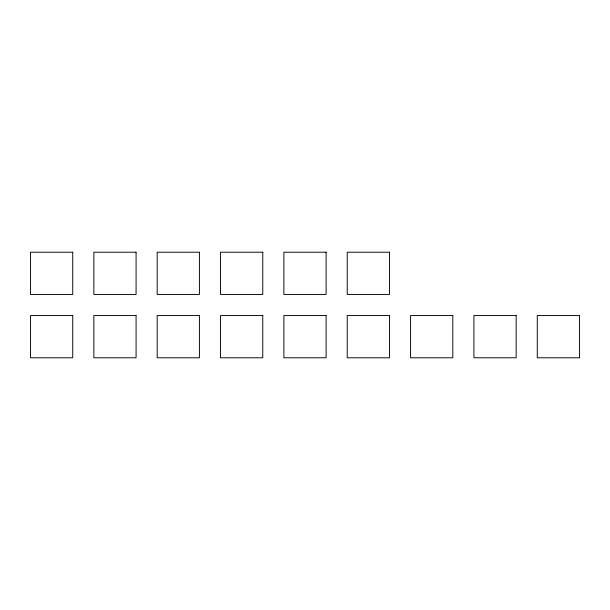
<?xml version="1.0" encoding="UTF-8"?>
<svg xmlns="http://www.w3.org/2000/svg" width="610" height="610" viewBox="0 0 610 610"><rect width="100%" height="100%" fill="white"/><g stroke="black" fill="none" stroke-linecap="round" stroke-linejoin="round"><path stroke-width="0.91" d="M72.727 252.212L30.5 252.212L30.5 294.439L72.727 294.439L72.727 252.212M136.076 252.212L93.848 252.212L93.848 294.439L136.076 294.439L136.076 252.212M199.424 252.212L157.189 252.212L157.189 294.439L199.424 294.439L199.424 252.212M262.773 252.212L220.538 252.212L220.538 294.439L262.773 294.439L262.773 252.212M326.114 252.212L283.886 252.212L283.886 294.439L326.114 294.439L326.114 252.212M389.462 252.212L347.227 252.212L347.227 294.439L389.462 294.439L389.462 252.212M72.727 315.561L30.5 315.561L30.5 357.788L72.727 357.788L72.727 315.561M136.076 315.561L93.848 315.561L93.848 357.788L136.076 357.788L136.076 315.561M199.424 315.561L157.189 315.561L157.189 357.788L199.424 357.788L199.424 315.561M262.773 315.561L220.538 315.561L220.538 357.788L262.773 357.788L262.773 315.561M326.114 315.561L283.886 315.561L283.886 357.788L326.114 357.788L326.114 315.561M389.462 315.561L347.227 315.561L347.227 357.788L389.462 357.788L389.462 315.561M452.811 315.561L410.576 315.561L410.576 357.788L452.811 357.788L452.811 315.561M516.151 315.561L473.924 315.561L473.924 357.788L516.151 357.788L516.151 315.561M579.5 315.561L537.273 315.561L537.273 357.788L579.5 357.788L579.5 315.561"/></g></svg>
